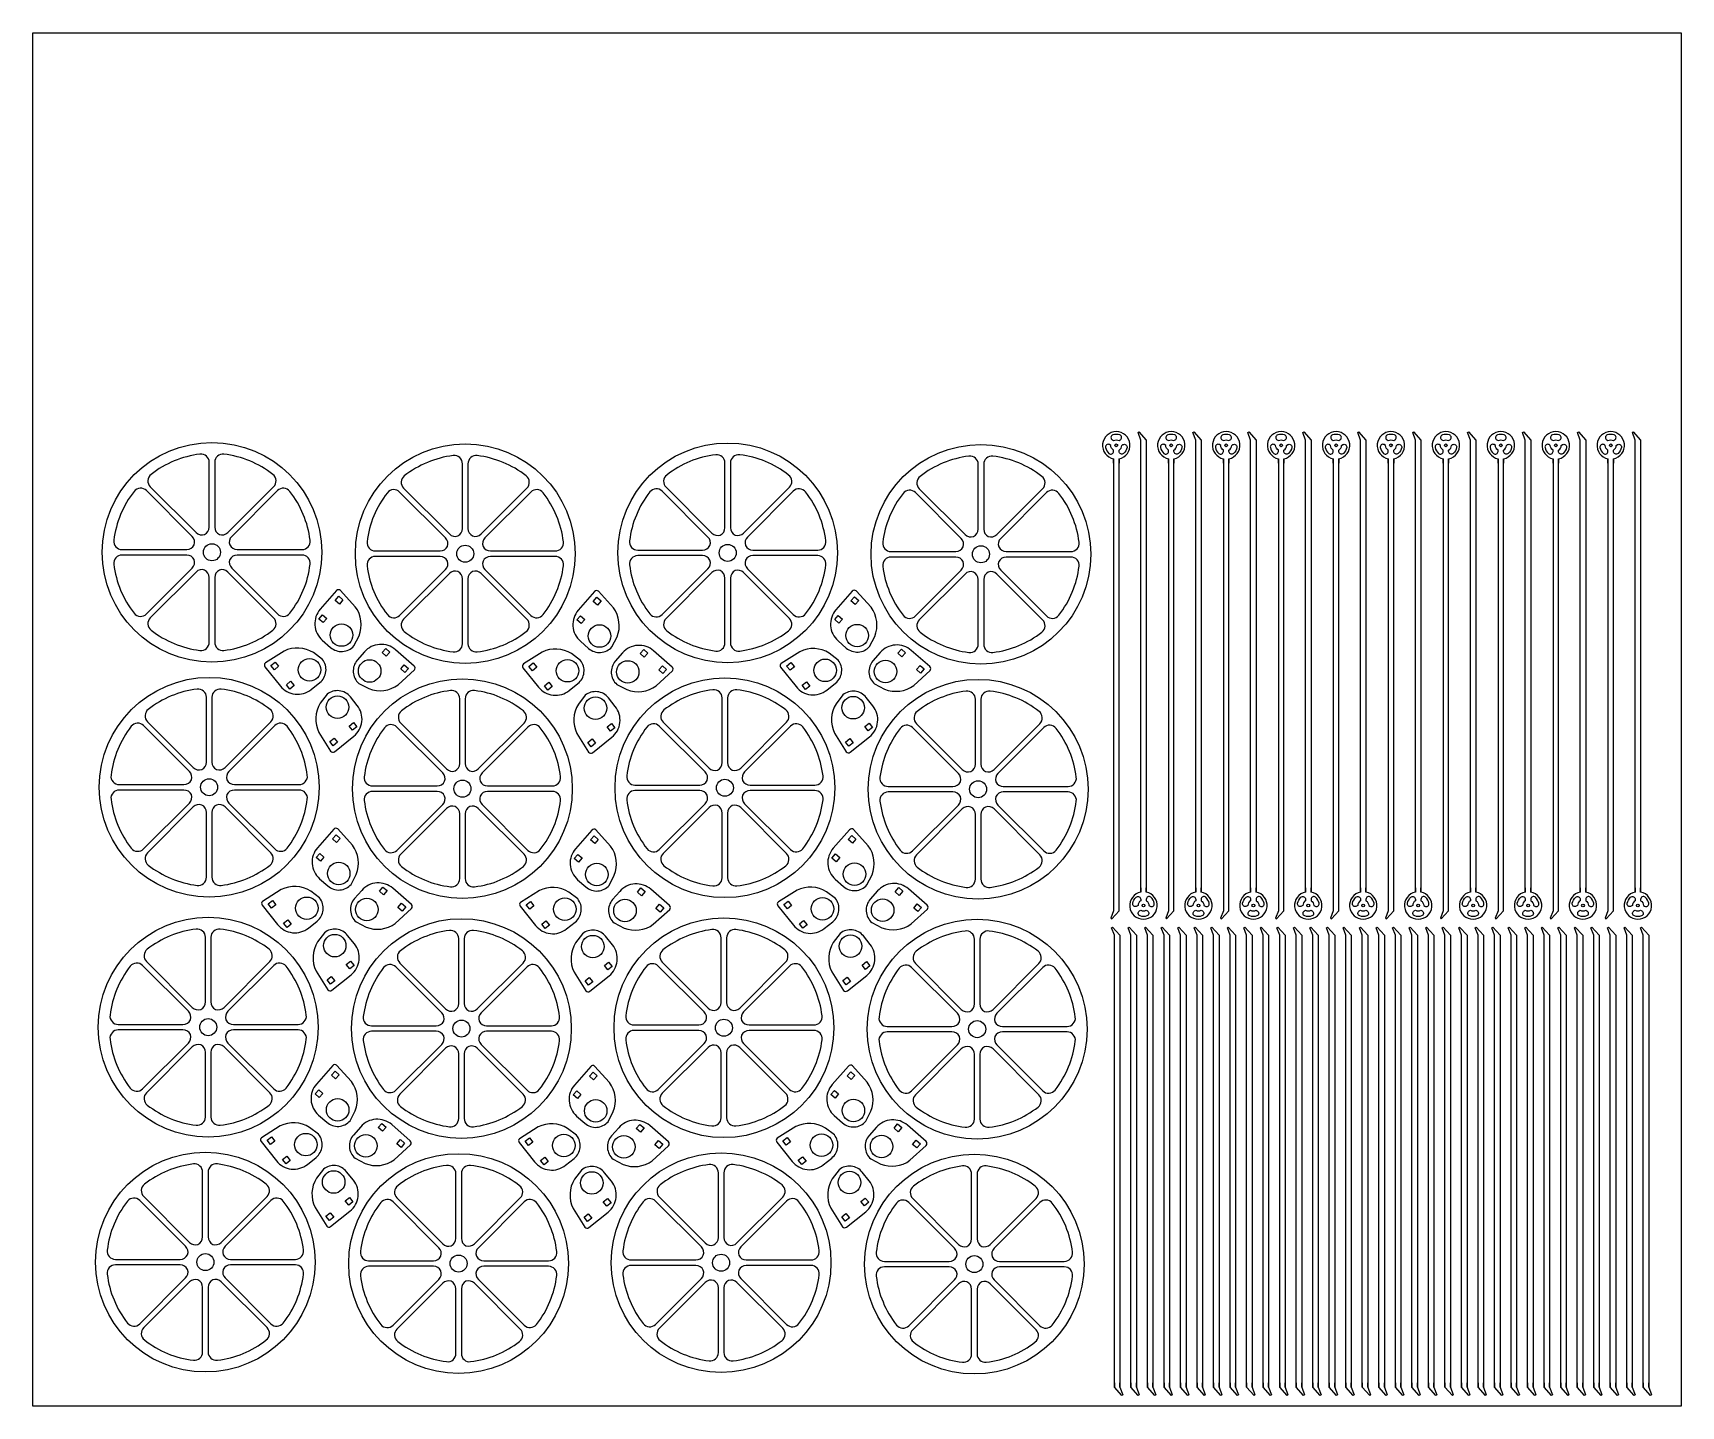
# Model space of a CAD drawing. Extents: x 1369 to 1969, y 203 to 703.
import ezdxf

# ---------------------------------------------------------------- set-up
doc = ezdxf.new("R2010")
doc.units = 0
doc.header["$MEASUREMENT"] = 0
doc.layers.get('0').update_dxf_attribs({"linetype": 'CONTINUOUS'})

# ---------------------------------------------------------------- blocks, each defined once
blk = doc.blocks.new('*U12')
for points in [[(-1, 82.28), (-2.01, 85.04), (-1.68, 85.28), (1, 82.28)], [(-1, -80.69), (-1, -82.28), (-1, 82.28)], [(1, 82.28), (1, -82.28), (1, -80.69)], [(1, -82.28), (2.01, -85.04), (1.68, -85.28), (-1, -82.28)]]:
    blk.add_lwpolyline(points)
blk = doc.blocks.new('*U13')
at = {"color": 0, "linetype": 'ByBlock'}
for p in [(0, 0), (6.02, 0), (12.03, 0), (18.05, 0), (24.07, 0), (30.08, 0), (36.1, 0), (42.12, 0), (48.14, 0), (54.15, 0), (60.17, 0), (66.19, 0), (72.2, 0), (78.22, 0), (84.24, 0), (90.25, 0), (96.27, 0), (102.29, 0), (108.31, 0), (114.32, 0), (120.34, 0), (126.36, 0), (132.37, 0), (138.39, 0), (144.41, 0), (150.42, 0), (156.44, 0), (162.46, 0), (168.47, 0), (174.49, 0), (180.51, 0), (186.53, 0), (192.54, 0)]:
    blk.add_blockref('*U12', p, dxfattribs=at)
blk = doc.blocks.new('*U14')
for points in [[(-7.62, 80.8, 0.648232), (-5.95, 81.54), (-5.95, 82.05, -0.267949), (-6.95, 83.78), (-7.39, 84.03, 0.648232), (-8.87, 82.96, 0.160082)], [(-6.2, 87.58, 0.648232), (-6.39, 85.76), (-5.95, 85.51, -0.267949), (-3.95, 85.51), (-3.52, 85.76, 0.648232), (-3.7, 87.58, 0.160082)], [(-2.29, 80.8, -0.648232), (-3.95, 81.54), (-3.95, 82.05, 0.267949), (-2.95, 83.78), (-2.52, 84.03, -0.648232), (-1.04, 82.96, -0.160082)], [(2.29, -80.8, -0.648232), (3.95, -81.54), (3.95, -82.05, 0.267949), (2.95, -83.78), (2.52, -84.03, -0.648232), (1.04, -82.96, -0.160082)], [(7.62, -80.8, 0.648232), (5.95, -81.54), (5.95, -82.05, -0.267949), (6.95, -83.78), (7.39, -84.03, 0.648232), (8.87, -82.96, 0.160082)], [(3.7, -87.58, -0.648232), (3.52, -85.76), (3.95, -85.51, 0.267949), (5.95, -85.51), (6.39, -85.76, -0.648232), (6.2, -87.58, -0.160082)]]:
    blk.add_lwpolyline(points, format="xyb", close=True)
for points in [[(3.95, 85.67), (2.95, 88.43), (3.27, 88.67), (5.95, 85.67)], [(3.95, -77.29), (3.95, -78.88), (3.95, 85.67)], [(5.95, 85.67), (5.95, -78.88), (5.95, -77.29)], [(-5.95, 77.29), (-5.95, 78.88), (-5.95, -85.67)], [(-3.95, -85.67), (-3.95, -85.67), (-3.95, 78.88), (-3.95, 77.29)], [(-5.95, -85.67), (-6.96, -88.43), (-6.63, -88.67), (-3.95, -85.67)]]:
    blk.add_lwpolyline(points)
for centre in [(-4.95, 83.78), (4.95, -83.78)]:
    blk.add_circle(centre, 0.5)
for centre, start, end in [((-4.95, 83.78), 281.53696, 258.46304), ((4.95, -83.78), 101.53696, 78.46304)]:
    blk.add_arc(centre, 5, start, end)
blk = doc.blocks.new('*U15')
at = {"color": 0, "linetype": 'ByBlock'}
for p in [(0, 0), (20, 0), (40, 0), (60, 0), (80, 0), (100, 0), (120, 0), (140, 0), (160, 0), (180, 0)]:
    blk.add_blockref('*U14', p, dxfattribs=at)

msp = doc.modelspace()

# ---------------------------------------------------------------- linework, layer by layer
for p, q in [((1368.72, 702.63), (1968.72, 702.63)), ((1368.72, 202.63), (1368.72, 702.63)), ((1968.72, 702.63), (1968.72, 202.63)), ((1968.72, 202.63), (1368.72, 202.63))]:
    msp.add_line(p, q)
for points in [[(1431.21, 519.98, 0.286292), (1432.89, 522.68), (1432.89, 546.27, 0.450268), (1429.53, 549.25, 0.136431), (1411.71, 541.87, 0.450268), (1411.43, 537.38), (1428.12, 520.7, 0.286292), (1431.21, 519.98)], [(1436.57, 519.98, 0.286292), (1439.66, 520.7), (1456.34, 537.38, 0.450268), (1456.07, 541.87, 0.136431), (1438.25, 549.25, 0.450268), (1434.89, 546.27), (1434.89, 522.68, 0.286292), (1436.57, 519.98, 0.286292)], [(1523.41, 519.47, 0.286292), (1525.09, 522.16), (1525.09, 545.75, 0.450268), (1521.73, 548.73, 0.136431), (1503.91, 541.35, 0.450268), (1503.64, 536.87), (1520.32, 520.19, 0.286292), (1523.41, 519.47)], [(1528.77, 519.47, 0.286292), (1531.87, 520.19), (1548.55, 536.87, 0.450268), (1548.28, 541.35, 0.136431), (1530.46, 548.73, 0.450268), (1527.09, 545.75), (1527.09, 522.16, 0.286292), (1528.77, 519.47, 0.286292)], [(1618.96, 519.78, 0.286292), (1620.64, 522.47), (1620.64, 546.06, 0.450268), (1617.28, 549.04, 0.136431), (1599.46, 541.66, 0.450268), (1599.19, 537.17), (1615.87, 520.49, 0.286292), (1618.96, 519.78)], [(1624.32, 519.78, 0.286292), (1627.42, 520.49), (1644.1, 537.17, 0.450268), (1643.83, 541.66, 0.136431), (1626.01, 549.04, 0.450268), (1622.64, 546.06), (1622.64, 522.47, 0.286292), (1624.32, 519.78, 0.286292)], [(1711.17, 519.26, 0.286292), (1712.85, 521.95), (1712.85, 545.55, 0.450268), (1709.48, 548.52, 0.136431), (1691.67, 541.14, 0.450268), (1691.39, 536.66), (1708.07, 519.98, 0.286292), (1711.17, 519.26)], [(1716.53, 519.26, 0.286292), (1719.62, 519.98), (1736.3, 536.66, 0.450268), (1736.03, 541.14, 0.136431), (1718.21, 548.52, 0.450268), (1714.85, 545.55), (1714.85, 521.95, 0.286292), (1716.53, 519.26, 0.286292)], [(1427.42, 510.83, 0.286292), (1424.72, 512.51), (1401.13, 512.51, 0.450268), (1398.15, 509.15, 0.136431), (1405.54, 491.33, 0.450268), (1410.02, 491.06), (1426.7, 507.74, 0.286292), (1427.42, 510.83)], [(1519.62, 510.32, 0.286292), (1516.93, 512), (1493.34, 512, 0.450268), (1490.36, 508.63, 0.136431), (1497.74, 490.82, 0.450268), (1502.22, 490.54), (1518.91, 507.22, 0.286292), (1519.62, 510.32)], [(1615.17, 510.62, 0.286292), (1612.48, 512.3), (1588.89, 512.3, 0.450268), (1585.91, 508.94, 0.136431), (1593.29, 491.12, 0.450268), (1597.77, 490.85), (1614.46, 507.53, 0.286292), (1615.17, 510.62)], [(1707.38, 510.11, 0.286292), (1704.68, 511.79), (1681.09, 511.79, 0.450268), (1678.11, 508.43, 0.136431), (1685.49, 490.61, 0.450268), (1689.98, 490.33), (1706.66, 507.02, 0.286292), (1707.38, 510.11)], [(1436.57, 507.04, 0.286292), (1434.89, 504.35), (1434.89, 480.76, 0.450268), (1438.25, 477.78, 0.136431), (1456.07, 485.16, 0.450268), (1456.34, 489.64), (1439.66, 506.32, 0.286292), (1436.57, 507.04)], [(1528.77, 506.53, 0.286292), (1527.09, 503.83), (1527.09, 480.24, 0.450268), (1530.46, 477.26, 0.136431), (1548.28, 484.64, 0.450268), (1548.55, 489.13), (1531.87, 505.81, 0.286292), (1528.77, 506.53)], [(1624.32, 506.83, 0.286292), (1622.64, 504.14), (1622.64, 480.55, 0.450268), (1626.01, 477.57, 0.136431), (1643.83, 484.95, 0.450268), (1644.1, 489.43), (1627.42, 506.12, 0.286292), (1624.32, 506.83)], [(1716.53, 506.32, 0.286292), (1714.85, 503.62), (1714.85, 480.03, 0.450268), (1718.21, 477.06, 0.136431), (1736.03, 484.44, 0.450268), (1736.3, 488.92), (1719.62, 505.6, 0.286292), (1716.53, 506.32)], [(1430.18, 434.42, 0.286292), (1431.86, 437.12), (1431.86, 460.71, 0.450268), (1428.5, 463.69, 0.136431), (1410.68, 456.31, 0.450268), (1410.41, 451.82), (1427.09, 435.14, 0.286292), (1430.18, 434.42)], [(1435.54, 434.42, 0.286292), (1438.64, 435.14), (1455.32, 451.82, 0.450268), (1455.05, 456.31, 0.136431), (1437.23, 463.69, 0.450268), (1433.86, 460.71), (1433.86, 437.12, 0.286292), (1435.54, 434.42, 0.286292)], [(1522.39, 433.91, 0.286292), (1524.07, 436.6), (1524.07, 460.2, 0.450268), (1520.7, 463.17, 0.136431), (1502.89, 455.79, 0.450268), (1502.61, 451.31), (1519.29, 434.63, 0.286292), (1522.39, 433.91)], [(1527.75, 433.91, 0.286292), (1530.84, 434.63), (1547.52, 451.31, 0.450268), (1547.25, 455.79, 0.136431), (1529.43, 463.17, 0.450268), (1526.07, 460.2), (1526.07, 436.6, 0.286292), (1527.75, 433.91, 0.286292)], [(1617.94, 434.22, 0.286292), (1619.62, 436.91), (1619.62, 460.5, 0.450268), (1616.26, 463.48, 0.136431), (1598.44, 456.1, 0.450268), (1598.16, 451.62), (1614.85, 434.93, 0.286292), (1617.94, 434.22)], [(1623.3, 434.22, 0.286292), (1626.39, 434.93), (1643.07, 451.62, 0.450268), (1642.8, 456.1, 0.136431), (1624.98, 463.48, 0.450268), (1621.62, 460.5), (1621.62, 436.91, 0.286292), (1623.3, 434.22, 0.286292)], [(1710.14, 433.7, 0.286292), (1711.82, 436.4), (1711.82, 459.99, 0.450268), (1708.46, 462.97, 0.136431), (1690.64, 455.59, 0.450268), (1690.37, 451.1), (1707.05, 434.42, 0.286292), (1710.14, 433.7)], [(1715.5, 433.7, 0.286292), (1718.6, 434.42), (1735.28, 451.1, 0.450268), (1735.01, 455.59, 0.136431), (1717.19, 462.97, 0.450268), (1713.82, 459.99), (1713.82, 436.4, 0.286292), (1715.5, 433.7, 0.286292)], [(1426.39, 425.27, 0.286292), (1423.7, 426.95), (1400.11, 426.95, 0.450268), (1397.13, 423.59, 0.136431), (1404.51, 405.77, 0.450268), (1408.99, 405.5), (1425.68, 422.18, 0.286292), (1426.39, 425.27)], [(1518.6, 424.76, 0.286292), (1515.9, 426.44), (1492.31, 426.44, 0.450268), (1489.33, 423.08, 0.136431), (1496.71, 405.26, 0.450268), (1501.2, 404.98), (1517.88, 421.67, 0.286292), (1518.6, 424.76)], [(1614.15, 425.07, 0.286292), (1611.45, 426.75), (1587.86, 426.75, 0.450268), (1584.88, 423.38, 0.136431), (1592.27, 405.56, 0.450268), (1596.75, 405.29), (1613.43, 421.97, 0.286292), (1614.15, 425.07)], [(1706.35, 424.55, 0.286292), (1703.66, 426.23), (1680.07, 426.23, 0.450268), (1677.09, 422.87, 0.136431), (1684.47, 405.05, 0.450268), (1688.95, 404.78), (1705.64, 421.46, 0.286292), (1706.35, 424.55)], [(1435.54, 421.48, 0.286292), (1433.86, 418.79), (1433.86, 395.2, 0.450268), (1437.23, 392.22, 0.136431), (1455.05, 399.6, 0.450268), (1455.32, 404.08), (1438.64, 420.77, 0.286292), (1435.54, 421.48)], [(1527.75, 420.97, 0.286292), (1526.07, 418.27), (1526.07, 394.68, 0.450268), (1529.43, 391.71, 0.136431), (1547.25, 399.09, 0.450268), (1547.52, 403.57), (1530.84, 420.25, 0.286292), (1527.75, 420.97)], [(1623.3, 421.27, 0.286292), (1621.62, 418.58), (1621.62, 394.99, 0.450268), (1624.98, 392.01, 0.136431), (1642.8, 399.39, 0.450268), (1643.07, 403.88), (1626.39, 420.56, 0.286292), (1623.3, 421.27)], [(1715.5, 420.76, 0.286292), (1713.82, 418.07), (1713.82, 394.47, 0.450268), (1717.19, 391.5, 0.136431), (1735.01, 398.88, 0.450268), (1735.28, 403.36), (1718.6, 420.04, 0.286292), (1715.5, 420.76)], [(1429.83, 347.06, 0.286292), (1431.51, 349.76), (1431.51, 373.35, 0.450268), (1428.14, 376.33, 0.136431), (1410.32, 368.95, 0.450268), (1410.05, 364.46), (1426.73, 347.78, 0.286292), (1429.83, 347.06)], [(1435.19, 347.06, 0.286292), (1438.28, 347.78), (1454.96, 364.46, 0.450268), (1454.69, 368.95, 0.136431), (1436.87, 376.33, 0.450268), (1433.51, 373.35), (1433.51, 349.76, 0.286292), (1435.19, 347.06, 0.286292)], [(1522.03, 346.55, 0.286292), (1523.71, 349.24), (1523.71, 372.84, 0.450268), (1520.35, 375.81, 0.136431), (1502.53, 368.43, 0.450268), (1502.26, 363.95), (1518.94, 347.27, 0.286292), (1522.03, 346.55)], [(1527.39, 346.55, 0.286292), (1530.48, 347.27), (1547.17, 363.95, 0.450268), (1546.89, 368.43, 0.136431), (1529.07, 375.81, 0.450268), (1525.71, 372.84), (1525.71, 349.24, 0.286292), (1527.39, 346.55, 0.286292)], [(1617.58, 346.86, 0.286292), (1619.26, 349.55), (1619.26, 373.14, 0.450268), (1615.9, 376.12, 0.136431), (1598.08, 368.74, 0.450268), (1597.81, 364.26), (1614.49, 347.57, 0.286292), (1617.58, 346.86)], [(1622.94, 346.86, 0.286292), (1626.04, 347.57), (1642.72, 364.26, 0.450268), (1642.44, 368.74, 0.136431), (1624.63, 376.12, 0.450268), (1621.26, 373.14), (1621.26, 349.55, 0.286292), (1622.94, 346.86, 0.286292)], [(1709.79, 346.34, 0.286292), (1711.47, 349.04), (1711.47, 372.63, 0.450268), (1708.1, 375.61, 0.136431), (1690.28, 368.22, 0.450268), (1690.01, 363.74), (1706.69, 347.06, 0.286292), (1709.79, 346.34)], [(1715.15, 346.34, 0.286292), (1718.24, 347.06), (1734.92, 363.74, 0.450268), (1734.65, 368.22, 0.136431), (1716.83, 375.61, 0.450268), (1713.47, 372.63), (1713.47, 349.04, 0.286292), (1715.15, 346.34, 0.286292)], [(1426.04, 337.91, 0.286292), (1423.34, 339.59), (1399.75, 339.59, 0.450268), (1396.77, 336.23, 0.136431), (1404.15, 318.41, 0.450268), (1408.64, 318.14), (1425.32, 334.82, 0.286292), (1426.04, 337.91)], [(1518.24, 337.4, 0.286292), (1515.55, 339.08), (1491.95, 339.08, 0.450268), (1488.98, 335.72, 0.136431), (1496.36, 317.9, 0.450268), (1500.84, 317.62), (1517.52, 334.31, 0.286292), (1518.24, 337.4)], [(1613.79, 337.71, 0.286292), (1611.1, 339.39), (1587.5, 339.39, 0.450268), (1584.53, 336.02, 0.136431), (1591.91, 318.2, 0.450268), (1596.39, 317.93), (1613.07, 334.61, 0.286292), (1613.79, 337.71)], [(1705.99, 337.19, 0.286292), (1703.3, 338.87), (1679.71, 338.87, 0.450268), (1676.73, 335.51, 0.136431), (1684.11, 317.69, 0.450268), (1688.6, 317.42), (1705.28, 334.1, 0.286292), (1705.99, 337.19)], [(1435.19, 334.12, 0.286292), (1433.51, 331.43), (1433.51, 307.84, 0.450268), (1436.87, 304.86, 0.136431), (1454.69, 312.24, 0.450268), (1454.96, 316.72), (1438.28, 333.41, 0.286292), (1435.19, 334.12)], [(1527.39, 333.61, 0.286292), (1525.71, 330.91), (1525.71, 307.32, 0.450268), (1529.07, 304.34, 0.136431), (1546.89, 311.73, 0.450268), (1547.17, 316.21), (1530.48, 332.89, 0.286292), (1527.39, 333.61)], [(1622.94, 333.91, 0.286292), (1621.26, 331.22), (1621.26, 307.63, 0.450268), (1624.63, 304.65, 0.136431), (1642.44, 312.03, 0.450268), (1642.72, 316.52), (1626.04, 333.2, 0.286292), (1622.94, 333.91)], [(1715.15, 333.4, 0.286292), (1713.47, 330.71), (1713.47, 307.11, 0.450268), (1716.83, 304.14, 0.136431), (1734.65, 311.52, 0.450268), (1734.92, 316), (1718.24, 332.68, 0.286292), (1715.15, 333.4)], [(1428.8, 261.51, 0.286292), (1430.48, 264.2), (1430.48, 287.79, 0.450268), (1427.12, 290.77, 0.136431), (1409.3, 283.39, 0.450268), (1409.03, 278.91), (1425.71, 262.22, 0.286292), (1428.8, 261.51)], [(1434.16, 261.51, 0.286292), (1437.26, 262.22), (1453.94, 278.91, 0.450268), (1453.66, 283.39, 0.136431), (1435.85, 290.77, 0.450268), (1432.48, 287.79), (1432.48, 264.2, 0.286292), (1434.16, 261.51, 0.286292)], [(1521.01, 260.99, 0.286292), (1522.69, 263.69), (1522.69, 287.28, 0.450268), (1519.32, 290.26, 0.136431), (1501.5, 282.87, 0.450268), (1501.23, 278.39), (1517.91, 261.71, 0.286292), (1521.01, 260.99)], [(1526.37, 260.99, 0.286292), (1529.46, 261.71), (1546.14, 278.39, 0.450268), (1545.87, 282.87, 0.136431), (1528.05, 290.26, 0.450268), (1524.69, 287.28), (1524.69, 263.69, 0.286292), (1526.37, 260.99, 0.286292)], [(1616.56, 261.3, 0.286292), (1618.24, 263.99), (1618.24, 287.58, 0.450268), (1614.87, 290.56, 0.136431), (1597.05, 283.18, 0.450268), (1596.78, 278.7), (1613.46, 262.02, 0.286292), (1616.56, 261.3)], [(1621.92, 261.3, 0.286292), (1625.01, 262.02), (1641.69, 278.7, 0.450268), (1641.42, 283.18, 0.136431), (1623.6, 290.56, 0.450268), (1620.24, 287.58), (1620.24, 263.99, 0.286292), (1621.92, 261.3, 0.286292)], [(1708.76, 260.78, 0.286292), (1710.44, 263.48), (1710.44, 287.07, 0.450268), (1707.08, 290.05, 0.136431), (1689.26, 282.67, 0.450268), (1688.99, 278.18), (1705.67, 261.5, 0.286292), (1708.76, 260.78)], [(1714.12, 260.78, 0.286292), (1717.21, 261.5), (1733.9, 278.18, 0.450268), (1733.62, 282.67, 0.136431), (1715.8, 290.05, 0.450268), (1712.44, 287.07), (1712.44, 263.48, 0.286292), (1714.12, 260.78, 0.286292)], [(1425.01, 252.36, 0.286292), (1422.32, 254.04), (1398.73, 254.04, 0.450268), (1395.75, 250.67, 0.136431), (1403.13, 232.85, 0.450268), (1407.61, 232.58), (1424.29, 249.26, 0.286292), (1425.01, 252.36)], [(1517.21, 251.84, 0.286292), (1514.52, 253.52), (1490.93, 253.52, 0.450268), (1487.95, 250.16, 0.136431), (1495.33, 232.34, 0.450268), (1499.82, 232.07), (1516.5, 248.75, 0.286292), (1517.21, 251.84)], [(1612.77, 252.15, 0.286292), (1610.07, 253.83), (1586.48, 253.83, 0.450268), (1583.5, 250.46, 0.136431), (1590.88, 232.64, 0.450268), (1595.37, 232.37), (1612.05, 249.05, 0.286292), (1612.77, 252.15)], [(1704.97, 251.63, 0.286292), (1702.28, 253.31), (1678.68, 253.31, 0.450268), (1675.71, 249.95, 0.136431), (1683.09, 232.13, 0.450268), (1687.57, 231.86), (1704.25, 248.54, 0.286292), (1704.97, 251.63)], [(1434.16, 248.56, 0.286292), (1432.48, 245.87), (1432.48, 222.28, 0.450268), (1435.85, 219.3, 0.136431), (1453.66, 226.68, 0.450268), (1453.94, 231.17), (1437.26, 247.85, 0.286292), (1434.16, 248.56)], [(1526.37, 248.05, 0.286292), (1524.69, 245.36), (1524.69, 221.76, 0.450268), (1528.05, 218.79, 0.136431), (1545.87, 226.17, 0.450268), (1546.14, 230.65), (1529.46, 247.33, 0.286292), (1526.37, 248.05)], [(1621.92, 248.36, 0.286292), (1620.24, 245.66), (1620.24, 222.07, 0.450268), (1623.6, 219.09, 0.136431), (1641.42, 226.47, 0.450268), (1641.69, 230.96), (1625.01, 247.64, 0.286292), (1621.92, 248.36)], [(1714.12, 247.84, 0.286292), (1712.44, 245.15), (1712.44, 221.56, 0.450268), (1715.8, 218.58, 0.136431), (1733.62, 225.96, 0.450268), (1733.9, 230.44), (1717.21, 247.13, 0.286292), (1714.12, 247.84)]]:
    msp.add_lwpolyline(points, format="xyb")
for points in [[(1427.42, 516.19, 0.286292), (1426.7, 519.29), (1410.02, 535.97, 0.450268), (1405.54, 535.69, 0.136431), (1398.15, 517.88, 0.450268), (1401.13, 514.51), (1424.72, 514.51, 0.286292)], [(1440.36, 516.19, 0.286292), (1443.05, 514.51), (1466.65, 514.51, 0.450268), (1469.62, 517.88, 0.136431), (1462.24, 535.69, 0.450268), (1457.76, 535.97), (1441.08, 519.29, 0.286292)], [(1519.62, 515.68, 0.286292), (1518.91, 518.77), (1502.22, 535.45, 0.450268), (1497.74, 535.18, 0.136431), (1490.36, 517.36, 0.450268), (1493.34, 514), (1516.93, 514, 0.286292)], [(1532.56, 515.68, 0.286292), (1535.26, 514), (1558.85, 514, 0.450268), (1561.83, 517.36, 0.136431), (1554.45, 535.18, 0.450268), (1549.96, 535.45), (1533.28, 518.77, 0.286292)], [(1615.17, 515.98, 0.286292), (1614.46, 519.08), (1597.77, 535.76, 0.450268), (1593.29, 535.49, 0.136431), (1585.91, 517.67, 0.450268), (1588.89, 514.3), (1612.48, 514.3, 0.286292)], [(1628.12, 515.98, 0.286292), (1630.81, 514.3), (1654.4, 514.3, 0.450268), (1657.38, 517.67, 0.136431), (1650, 535.49, 0.450268), (1645.51, 535.76), (1628.83, 519.08, 0.286292)], [(1707.38, 515.47, 0.286292), (1706.66, 518.56), (1689.98, 535.25, 0.450268), (1685.49, 534.97, 0.136431), (1678.11, 517.15, 0.450268), (1681.09, 513.79), (1704.68, 513.79, 0.286292)], [(1720.32, 515.47, 0.286292), (1723.01, 513.79), (1746.6, 513.79, 0.450268), (1749.58, 517.15, 0.136431), (1742.2, 534.97, 0.450268), (1737.72, 535.25), (1721.04, 518.56, 0.286292)], [(1440.36, 510.83, 0.286292), (1441.08, 507.74), (1457.76, 491.06, 0.450268), (1462.24, 491.33, 0.136431), (1469.62, 509.15, 0.450268), (1466.65, 512.51), (1443.05, 512.51, 0.286292)], [(1532.56, 510.32, 0.286292), (1533.28, 507.22), (1549.96, 490.54, 0.450268), (1554.45, 490.82, 0.136431), (1561.83, 508.63, 0.450268), (1558.85, 512), (1535.26, 512, 0.286292)], [(1628.12, 510.62, 0.286292), (1628.83, 507.53), (1645.51, 490.85, 0.450268), (1650, 491.12, 0.136431), (1657.38, 508.94, 0.450268), (1654.4, 512.3), (1630.81, 512.3, 0.286292)], [(1720.32, 510.11, 0.286292), (1721.04, 507.02), (1737.72, 490.33, 0.450268), (1742.2, 490.61, 0.136431), (1749.58, 508.43, 0.450268), (1746.6, 511.79), (1723.01, 511.79, 0.286292)], [(1431.21, 507.04, 0.286292), (1428.12, 506.32), (1411.43, 489.64, 0.450268), (1411.71, 485.16, 0.136431), (1429.53, 477.78, 0.450268), (1432.89, 480.76), (1432.89, 504.35, 0.286292)], [(1523.41, 506.53, 0.286292), (1520.32, 505.81), (1503.64, 489.13, 0.450268), (1503.91, 484.64, 0.136431), (1521.73, 477.26, 0.450268), (1525.09, 480.24), (1525.09, 503.83, 0.286292)], [(1618.96, 506.83, 0.286292), (1615.87, 506.12), (1599.19, 489.43, 0.450268), (1599.46, 484.95, 0.136431), (1617.28, 477.57, 0.450268), (1620.64, 480.55), (1620.64, 504.14, 0.286292)], [(1711.17, 506.32, 0.286292), (1708.07, 505.6), (1691.39, 488.92, 0.450268), (1691.67, 484.44, 0.136431), (1709.48, 477.06, 0.450268), (1712.85, 480.03), (1712.85, 503.62, 0.286292)], [(1486.07, 493.71), (1480.65, 499.66, 0.414214), (1479.24, 499.56), (1473.31, 492.79, 0.414214), (1474.06, 481.5), (1477.08, 478.87, 0.414214), (1485.54, 479.43), (1487.43, 483.1, 0.26008)], [(1580.01, 493.35), (1574.59, 499.31, 0.414214), (1573.18, 499.21), (1567.26, 492.44, 0.414214), (1568.01, 481.15), (1571.02, 478.52, 0.414214), (1579.49, 479.08), (1581.37, 482.74, 0.26008)], [(1673.83, 493.5), (1668.4, 499.45, 0.414214), (1666.99, 499.36), (1661.07, 492.58, 0.414214), (1661.82, 481.29), (1664.83, 478.66, 0.414214), (1673.3, 479.22), (1675.18, 482.89, 0.26008)], [(1460.14, 477.53), (1453.32, 473.25, 0.414214), (1453.17, 471.84), (1458.79, 464.81, 0.414214), (1470.03, 463.56), (1473.15, 466.06, 0.414214), (1474.09, 474.49), (1470.82, 476.99, 0.26008)], [(1501.62, 465.25), (1507.58, 470.67, 0.414214), (1507.48, 472.08), (1500.71, 478, 0.414214), (1489.42, 477.25), (1486.79, 474.24, 0.414214), (1487.35, 465.77), (1491.02, 463.89, 0.26008)], [(1554.08, 477.18), (1547.27, 472.89, 0.414214), (1547.11, 471.49), (1552.73, 464.46, 0.414214), (1563.97, 463.21), (1567.1, 465.7, 0.414214), (1568.04, 474.14), (1564.76, 476.64, 0.26008)], [(1595.57, 464.89), (1601.52, 470.31, 0.414214), (1601.43, 471.73), (1594.65, 477.65, 0.414214), (1583.36, 476.9), (1580.73, 473.89, 0.414214), (1581.3, 465.42), (1584.96, 463.53, 0.26008)], [(1647.9, 477.32), (1641.08, 473.04, 0.414214), (1640.92, 471.63), (1646.54, 464.6, 0.414214), (1657.78, 463.35), (1660.91, 465.85, 0.414214), (1661.85, 474.28), (1658.58, 476.79, 0.26008)], [(1689.38, 465.04), (1695.33, 470.46, 0.414214), (1695.24, 471.87), (1688.46, 477.8, 0.414214), (1677.18, 477.04), (1674.54, 474.03, 0.414214), (1675.11, 465.57), (1678.77, 463.68, 0.26008)], [(1472.8, 447.87), (1477.08, 441.05, 0.414214), (1478.49, 440.89), (1485.51, 446.51, 0.414214), (1486.77, 457.76), (1484.27, 460.88, 0.414214), (1475.84, 461.82), (1473.33, 458.55, 0.26008)], [(1566.74, 447.51), (1571.02, 440.7, 0.414214), (1572.43, 440.54), (1579.46, 446.16, 0.414214), (1580.71, 457.4), (1578.21, 460.53, 0.414214), (1569.78, 461.47), (1567.28, 458.19, 0.26008)], [(1660.55, 447.66), (1664.83, 440.84, 0.414214), (1666.24, 440.68), (1673.27, 446.3, 0.414214), (1674.52, 457.55), (1672.03, 460.67, 0.414214), (1663.59, 461.61), (1661.09, 458.34, 0.26008)], [(1426.39, 430.63, 0.286292), (1425.68, 433.73), (1408.99, 450.41, 0.450268), (1404.51, 450.14, 0.136431), (1397.13, 432.32, 0.450268), (1400.11, 428.95), (1423.7, 428.95, 0.286292)], [(1439.34, 430.63, 0.286292), (1442.03, 428.95), (1465.62, 428.95, 0.450268), (1468.6, 432.32, 0.136431), (1461.22, 450.14, 0.450268), (1456.73, 450.41), (1440.05, 433.73, 0.286292)], [(1518.6, 430.12, 0.286292), (1517.88, 433.21), (1501.2, 449.89, 0.450268), (1496.71, 449.62, 0.136431), (1489.33, 431.8, 0.450268), (1492.31, 428.44), (1515.9, 428.44, 0.286292)], [(1531.54, 430.12, 0.286292), (1534.23, 428.44), (1557.82, 428.44, 0.450268), (1560.8, 431.8, 0.136431), (1553.42, 449.62, 0.450268), (1548.94, 449.89), (1532.26, 433.21, 0.286292)], [(1614.15, 430.43, 0.286292), (1613.43, 433.52), (1596.75, 450.2, 0.450268), (1592.27, 449.93, 0.136431), (1584.88, 432.11, 0.450268), (1587.86, 428.75), (1611.45, 428.75, 0.286292)], [(1627.09, 430.43, 0.286292), (1629.78, 428.75), (1653.38, 428.75, 0.450268), (1656.35, 432.11, 0.136431), (1648.97, 449.93, 0.450268), (1644.49, 450.2), (1627.81, 433.52, 0.286292)], [(1706.35, 429.91, 0.286292), (1705.64, 433.01), (1688.95, 449.69, 0.450268), (1684.47, 449.41, 0.136431), (1677.09, 431.6, 0.450268), (1680.07, 428.23), (1703.66, 428.23, 0.286292)], [(1719.29, 429.91, 0.286292), (1721.99, 428.23), (1745.58, 428.23, 0.450268), (1748.56, 431.6, 0.136431), (1741.18, 449.41, 0.450268), (1736.69, 449.69), (1720.01, 433.01, 0.286292)], [(1439.34, 425.27, 0.286292), (1440.05, 422.18), (1456.73, 405.5, 0.450268), (1461.22, 405.77, 0.136431), (1468.6, 423.59, 0.450268), (1465.62, 426.95), (1442.03, 426.95, 0.286292)], [(1531.54, 424.76, 0.286292), (1532.26, 421.67), (1548.94, 404.98, 0.450268), (1553.42, 405.26, 0.136431), (1560.8, 423.08, 0.450268), (1557.82, 426.44), (1534.23, 426.44, 0.286292)], [(1627.09, 425.07, 0.286292), (1627.81, 421.97), (1644.49, 405.29, 0.450268), (1648.97, 405.56, 0.136431), (1656.35, 423.38, 0.450268), (1653.38, 426.75), (1629.78, 426.75, 0.286292)], [(1719.29, 424.55, 0.286292), (1720.01, 421.46), (1736.69, 404.78, 0.450268), (1741.18, 405.05, 0.136431), (1748.56, 422.87, 0.450268), (1745.58, 426.23), (1721.99, 426.23, 0.286292)], [(1430.18, 421.48, 0.286292), (1427.09, 420.77), (1410.41, 404.08, 0.450268), (1410.68, 399.6, 0.136431), (1428.5, 392.22, 0.450268), (1431.86, 395.2), (1431.86, 418.79, 0.286292)], [(1522.39, 420.97, 0.286292), (1519.29, 420.25), (1502.61, 403.57, 0.450268), (1502.89, 399.09, 0.136431), (1520.7, 391.71, 0.450268), (1524.07, 394.68), (1524.07, 418.27, 0.286292)], [(1617.94, 421.27, 0.286292), (1614.85, 420.56), (1598.16, 403.88, 0.450268), (1598.44, 399.39, 0.136431), (1616.26, 392.01, 0.450268), (1619.62, 394.99), (1619.62, 418.58, 0.286292)], [(1710.14, 420.76, 0.286292), (1707.05, 420.04), (1690.37, 403.36, 0.450268), (1690.64, 398.88, 0.136431), (1708.46, 391.5, 0.450268), (1711.82, 394.47), (1711.82, 418.07, 0.286292)], [(1485.07, 406.85), (1479.65, 412.8, 0.414214), (1478.24, 412.71), (1472.31, 405.94, 0.414214), (1473.06, 394.65), (1476.08, 392.01, 0.414214), (1484.54, 392.58), (1486.43, 396.24, 0.26008)], [(1579.01, 406.5), (1573.59, 412.45, 0.414214), (1572.18, 412.36), (1566.26, 405.58, 0.414214), (1567.01, 394.29), (1570.02, 391.66, 0.414214), (1578.49, 392.22), (1580.37, 395.89, 0.26008)], [(1672.83, 406.64), (1667.4, 412.59, 0.414214), (1665.99, 412.5), (1660.07, 405.73, 0.414214), (1660.82, 394.44), (1663.83, 391.8, 0.414214), (1672.3, 392.37), (1674.18, 396.03, 0.26008)], [(1459.14, 390.68), (1452.32, 386.39, 0.414214), (1452.17, 384.99), (1457.79, 377.96, 0.414214), (1469.03, 376.7), (1472.15, 379.2, 0.414214), (1473.09, 387.63), (1469.82, 390.14, 0.26008)], [(1500.62, 378.39), (1506.58, 383.81, 0.414214), (1506.48, 385.22), (1499.71, 391.15, 0.414214), (1488.42, 390.4), (1485.79, 387.39, 0.414214), (1486.35, 378.92), (1490.02, 377.03, 0.26008)], [(1553.08, 390.32), (1546.27, 386.04, 0.414214), (1546.11, 384.63), (1551.73, 377.6, 0.414214), (1562.97, 376.35), (1566.1, 378.85, 0.414214), (1567.04, 387.28), (1563.76, 389.79, 0.26008)], [(1594.57, 378.04), (1600.52, 383.46, 0.414214), (1600.43, 384.87), (1593.65, 390.8, 0.414214), (1582.36, 390.04), (1579.73, 387.03, 0.414214), (1580.3, 378.57), (1583.96, 376.68, 0.26008)], [(1646.9, 390.47), (1640.08, 386.18, 0.414214), (1639.92, 384.78), (1645.54, 377.75, 0.414214), (1656.78, 376.5), (1659.91, 378.99, 0.414214), (1660.85, 387.43), (1657.58, 389.93, 0.26008)], [(1688.38, 378.18), (1694.33, 383.6, 0.414214), (1694.24, 385.01), (1687.46, 390.94, 0.414214), (1676.18, 390.19), (1673.54, 387.18, 0.414214), (1674.11, 378.71), (1677.77, 376.82, 0.26008)], [(1471.8, 361.01), (1476.08, 354.19, 0.414214), (1477.49, 354.04), (1484.51, 359.66, 0.414214), (1485.77, 370.9), (1483.27, 374.03, 0.414214), (1474.84, 374.97), (1472.33, 371.69, 0.26008)], [(1565.74, 360.66), (1570.02, 353.84, 0.414214), (1571.43, 353.68), (1578.46, 359.3, 0.414214), (1579.71, 370.55), (1577.21, 373.67, 0.414214), (1568.78, 374.61), (1566.28, 371.34, 0.26008)], [(1659.55, 360.8), (1663.83, 353.99, 0.414214), (1665.24, 353.83), (1672.27, 359.45, 0.414214), (1673.52, 370.69), (1671.03, 373.82, 0.414214), (1662.59, 374.76), (1660.09, 371.48, 0.26008)], [(1426.04, 343.27, 0.286292), (1425.32, 346.37), (1408.64, 363.05, 0.450268), (1404.15, 362.78, 0.136431), (1396.77, 344.96, 0.450268), (1399.75, 341.59), (1423.34, 341.59, 0.286292)], [(1438.98, 343.27, 0.286292), (1441.67, 341.59), (1465.26, 341.59, 0.450268), (1468.24, 344.96, 0.136431), (1460.86, 362.78, 0.450268), (1456.38, 363.05), (1439.69, 346.37, 0.286292)], [(1518.24, 342.76, 0.286292), (1517.52, 345.85), (1500.84, 362.53, 0.450268), (1496.36, 362.26, 0.136431), (1488.98, 344.44, 0.450268), (1491.95, 341.08), (1515.55, 341.08, 0.286292)], [(1531.18, 342.76, 0.286292), (1533.88, 341.08), (1557.47, 341.08, 0.450268), (1560.45, 344.44, 0.136431), (1553.06, 362.26, 0.450268), (1548.58, 362.53), (1531.9, 345.85, 0.286292)], [(1613.79, 343.07, 0.286292), (1613.07, 346.16), (1596.39, 362.84, 0.450268), (1591.91, 362.57, 0.136431), (1584.53, 344.75, 0.450268), (1587.5, 341.39), (1611.1, 341.39, 0.286292)], [(1626.73, 343.07, 0.286292), (1629.43, 341.39), (1653.02, 341.39, 0.450268), (1656, 344.75, 0.136431), (1648.62, 362.57, 0.450268), (1644.13, 362.84), (1627.45, 346.16, 0.286292)], [(1705.99, 342.55, 0.286292), (1705.28, 345.64), (1688.6, 362.33, 0.450268), (1684.11, 362.05, 0.136431), (1676.73, 344.23, 0.450268), (1679.71, 340.87), (1703.3, 340.87, 0.286292)], [(1718.94, 342.55, 0.286292), (1721.63, 340.87), (1745.22, 340.87, 0.450268), (1748.2, 344.23, 0.136431), (1740.82, 362.05, 0.450268), (1736.33, 362.33), (1719.65, 345.64, 0.286292)], [(1438.98, 337.91, 0.286292), (1439.69, 334.82), (1456.38, 318.14, 0.450268), (1460.86, 318.41, 0.136431), (1468.24, 336.23, 0.450268), (1465.26, 339.59), (1441.67, 339.59, 0.286292)], [(1531.18, 337.4, 0.286292), (1531.9, 334.31), (1548.58, 317.62, 0.450268), (1553.06, 317.9, 0.136431), (1560.45, 335.72, 0.450268), (1557.47, 339.08), (1533.88, 339.08, 0.286292)], [(1626.73, 337.71, 0.286292), (1627.45, 334.61), (1644.13, 317.93, 0.450268), (1648.62, 318.2, 0.136431), (1656, 336.02, 0.450268), (1653.02, 339.39), (1629.43, 339.39, 0.286292)], [(1718.94, 337.19, 0.286292), (1719.65, 334.1), (1736.33, 317.42, 0.450268), (1740.82, 317.69, 0.136431), (1748.2, 335.51, 0.450268), (1745.22, 338.87), (1721.63, 338.87, 0.286292)], [(1429.83, 334.12, 0.286292), (1426.73, 333.41), (1410.05, 316.72, 0.450268), (1410.32, 312.24, 0.136431), (1428.14, 304.86, 0.450268), (1431.51, 307.84), (1431.51, 331.43, 0.286292)], [(1522.03, 333.61, 0.286292), (1518.94, 332.89), (1502.26, 316.21, 0.450268), (1502.53, 311.73, 0.136431), (1520.35, 304.34, 0.450268), (1523.71, 307.32), (1523.71, 330.91, 0.286292)], [(1617.58, 333.91, 0.286292), (1614.49, 333.2), (1597.81, 316.52, 0.450268), (1598.08, 312.03, 0.136431), (1615.9, 304.65, 0.450268), (1619.26, 307.63), (1619.26, 331.22, 0.286292)], [(1709.79, 333.4, 0.286292), (1706.69, 332.68), (1690.01, 316, 0.450268), (1690.28, 311.52, 0.136431), (1708.1, 304.14, 0.450268), (1711.47, 307.11), (1711.47, 330.71, 0.286292)], [(1484.69, 320.79), (1479.27, 326.74, 0.414214), (1477.86, 326.65), (1471.93, 319.87, 0.414214), (1472.68, 308.58), (1475.69, 305.95, 0.414214), (1484.16, 306.51), (1486.05, 310.18, 0.26008)], [(1578.63, 320.43), (1573.21, 326.39, 0.414214), (1571.8, 326.29), (1565.87, 319.52, 0.414214), (1566.63, 308.23), (1569.64, 305.6, 0.414214), (1578.1, 306.16), (1579.99, 309.83, 0.26008)], [(1672.44, 320.58), (1667.02, 326.53, 0.414214), (1665.61, 326.44), (1659.68, 319.66, 0.414214), (1660.44, 308.38), (1663.45, 305.74, 0.414214), (1671.91, 306.31), (1673.8, 309.97, 0.26008)], [(1500.24, 292.33), (1506.2, 297.75, 0.414214), (1506.1, 299.16), (1499.33, 305.09, 0.414214), (1488.04, 304.33), (1485.4, 301.32, 0.414214), (1485.97, 292.86), (1489.63, 290.97, 0.26008)], [(1594.19, 291.97), (1600.14, 297.4, 0.414214), (1600.04, 298.81), (1593.27, 304.73, 0.414214), (1581.98, 303.98), (1579.35, 300.97, 0.414214), (1579.91, 292.5), (1583.58, 290.62, 0.26008)], [(1688, 292.12), (1693.95, 297.54, 0.414214), (1693.86, 298.95), (1687.08, 304.88, 0.414214), (1675.79, 304.12), (1673.16, 301.11, 0.414214), (1673.72, 292.65), (1677.39, 290.76, 0.26008)], [(1458.76, 304.61), (1451.94, 300.33, 0.414214), (1451.78, 298.92), (1457.4, 291.89, 0.414214), (1468.65, 290.64), (1471.77, 293.14, 0.414214), (1472.71, 301.57), (1469.44, 304.08, 0.26008)], [(1552.7, 304.26), (1545.88, 299.98, 0.414214), (1545.73, 298.57), (1551.35, 291.54, 0.414214), (1562.59, 290.29), (1565.72, 292.78, 0.414214), (1566.66, 301.22), (1563.38, 303.72, 0.26008)], [(1646.51, 304.41), (1639.7, 300.12, 0.414214), (1639.54, 298.72), (1645.16, 291.69, 0.414214), (1656.4, 290.43), (1659.53, 292.93, 0.414214), (1660.47, 301.36), (1657.19, 303.87, 0.26008)], [(1471.41, 274.95), (1475.7, 268.13, 0.414214), (1477.1, 267.97), (1484.13, 273.59, 0.414214), (1485.39, 284.84), (1482.89, 287.96, 0.414214), (1474.46, 288.9), (1471.95, 285.63, 0.26008)], [(1565.36, 274.59), (1569.64, 267.78, 0.414214), (1571.05, 267.62), (1578.08, 273.24, 0.414214), (1579.33, 284.48), (1576.83, 287.61, 0.414214), (1568.4, 288.55), (1565.89, 285.28, 0.26008)], [(1659.17, 274.74), (1663.45, 267.92, 0.414214), (1664.86, 267.77), (1671.89, 273.39, 0.414214), (1673.14, 284.63), (1670.64, 287.75, 0.414214), (1662.21, 288.69), (1659.71, 285.42, 0.26008)], [(1425.01, 257.72, 0.286292), (1424.29, 260.81), (1407.61, 277.49, 0.450268), (1403.13, 277.22, 0.136431), (1395.75, 259.4, 0.450268), (1398.73, 256.04), (1422.32, 256.04, 0.286292)], [(1437.95, 257.72, 0.286292), (1440.65, 256.04), (1464.24, 256.04, 0.450268), (1467.22, 259.4, 0.136431), (1459.84, 277.22, 0.450268), (1455.35, 277.49), (1438.67, 260.81, 0.286292)], [(1517.21, 257.2, 0.286292), (1516.5, 260.29), (1499.82, 276.98, 0.450268), (1495.33, 276.7, 0.136431), (1487.95, 258.88, 0.450268), (1490.93, 255.52), (1514.52, 255.52, 0.286292)], [(1530.16, 257.2, 0.286292), (1532.85, 255.52), (1556.44, 255.52, 0.450268), (1559.42, 258.88, 0.136431), (1552.04, 276.7, 0.450268), (1547.56, 276.98), (1530.87, 260.29, 0.286292)], [(1612.77, 257.51, 0.286292), (1612.05, 260.6), (1595.37, 277.28, 0.450268), (1590.88, 277.01, 0.136431), (1583.5, 259.19, 0.450268), (1586.48, 255.83), (1610.07, 255.83, 0.286292)], [(1625.71, 257.51, 0.286292), (1628.4, 255.83), (1651.99, 255.83, 0.450268), (1654.97, 259.19, 0.136431), (1647.59, 277.01, 0.450268), (1643.11, 277.28), (1626.42, 260.6, 0.286292)], [(1704.97, 256.99, 0.286292), (1704.25, 260.09), (1687.57, 276.77, 0.450268), (1683.09, 276.5, 0.136431), (1675.71, 258.68, 0.450268), (1678.68, 255.31), (1702.28, 255.31, 0.286292)], [(1717.91, 256.99, 0.286292), (1720.61, 255.31), (1744.2, 255.31, 0.450268), (1747.18, 258.68, 0.136431), (1739.79, 276.5, 0.450268), (1735.31, 276.77), (1718.63, 260.09, 0.286292)], [(1437.95, 252.36, 0.286292), (1438.67, 249.26), (1455.35, 232.58, 0.450268), (1459.84, 232.85, 0.136431), (1467.22, 250.67, 0.450268), (1464.24, 254.04), (1440.65, 254.04, 0.286292)], [(1530.16, 251.84, 0.286292), (1530.87, 248.75), (1547.56, 232.07, 0.450268), (1552.04, 232.34, 0.136431), (1559.42, 250.16, 0.450268), (1556.44, 253.52), (1532.85, 253.52, 0.286292)], [(1625.71, 252.15, 0.286292), (1626.42, 249.05), (1643.11, 232.37, 0.450268), (1647.59, 232.64, 0.136431), (1654.97, 250.46, 0.450268), (1651.99, 253.83), (1628.4, 253.83, 0.286292)], [(1717.91, 251.63, 0.286292), (1718.63, 248.54), (1735.31, 231.86, 0.450268), (1739.79, 232.13, 0.136431), (1747.18, 249.95, 0.450268), (1744.2, 253.31), (1720.61, 253.31, 0.286292)], [(1428.8, 248.56, 0.286292), (1425.71, 247.85), (1409.03, 231.17, 0.450268), (1409.3, 226.68, 0.136431), (1427.12, 219.3, 0.450268), (1430.48, 222.28), (1430.48, 245.87, 0.286292)], [(1521.01, 248.05, 0.286292), (1517.91, 247.33), (1501.23, 230.65, 0.450268), (1501.5, 226.17, 0.136431), (1519.32, 218.79, 0.450268), (1522.69, 221.76), (1522.69, 245.36, 0.286292)], [(1616.56, 248.36, 0.286292), (1613.46, 247.64), (1596.78, 230.96, 0.450268), (1597.05, 226.47, 0.136431), (1614.87, 219.09, 0.450268), (1618.24, 222.07), (1618.24, 245.66, 0.286292)], [(1708.76, 247.84, 0.286292), (1705.67, 247.13), (1688.99, 230.44, 0.450268), (1689.26, 225.96, 0.136431), (1707.08, 218.58, 0.450268), (1710.44, 221.56), (1710.44, 245.15, 0.286292)]]:
    msp.add_lwpolyline(points, format="xyb", close=True)
for points in [[(1478.77, 495.99), (1480.08, 497.49), (1481.59, 496.18), (1480.27, 494.67)], [(1572.71, 495.64), (1574.03, 497.14), (1575.53, 495.82), (1574.22, 494.32)], [(1666.52, 495.78), (1667.84, 497.29), (1669.34, 495.97), (1668.03, 494.46)], [(1474.35, 487.9), (1472.84, 489.22), (1474.16, 490.72), (1475.66, 489.4)], [(1568.29, 487.55), (1566.78, 488.86), (1568.1, 490.37), (1569.61, 489.05)], [(1662.1, 487.69), (1660.6, 489.01), (1661.91, 490.51), (1663.42, 489.2)], [(1495.82, 476.97), (1497.14, 478.47), (1498.64, 477.16), (1497.32, 475.65)], [(1589.76, 476.62), (1591.08, 478.12), (1592.58, 476.8), (1591.27, 475.3)], [(1683.57, 476.76), (1684.89, 478.27), (1686.4, 476.95), (1685.08, 475.44)], [(1456.6, 470.75), (1455.35, 472.31), (1456.91, 473.56), (1458.16, 472)], [(1503.91, 472.55), (1505.41, 471.23), (1504.1, 469.73), (1502.59, 471.04)], [(1550.55, 470.39), (1549.3, 471.96), (1550.86, 473.21), (1552.11, 471.64)], [(1597.85, 472.2), (1599.36, 470.88), (1598.04, 469.37), (1596.54, 470.69)], [(1644.36, 470.54), (1643.11, 472.1), (1644.67, 473.35), (1645.92, 471.79)], [(1691.66, 472.34), (1693.17, 471.02), (1691.85, 469.52), (1690.35, 470.84)], [(1463.78, 464.97), (1462.22, 463.72), (1460.97, 465.28), (1462.53, 466.53)], [(1557.73, 464.61), (1556.16, 463.36), (1554.92, 464.93), (1556.48, 466.18)], [(1651.54, 464.76), (1649.98, 463.51), (1648.73, 465.07), (1650.29, 466.32)], [(1485.36, 451.51), (1486.61, 449.95), (1485.05, 448.7), (1483.8, 450.26)], [(1579.3, 451.16), (1580.55, 449.59), (1578.99, 448.35), (1577.74, 449.91)], [(1673.12, 451.3), (1674.36, 449.74), (1672.8, 448.49), (1671.55, 450.05)], [(1479.58, 444.33), (1478.02, 443.08), (1476.77, 444.64), (1478.33, 445.89)], [(1573.52, 443.97), (1571.96, 442.73), (1570.71, 444.29), (1572.27, 445.54)], [(1667.33, 444.12), (1665.77, 442.87), (1664.52, 444.43), (1666.09, 445.68)], [(1477.77, 409.13), (1479.08, 410.64), (1480.59, 409.32), (1479.27, 407.82)], [(1571.71, 408.78), (1573.03, 410.29), (1574.53, 408.97), (1573.22, 407.46)], [(1665.52, 408.93), (1666.84, 410.43), (1668.34, 409.11), (1667.03, 407.61)], [(1473.35, 401.04), (1471.84, 402.36), (1473.16, 403.87), (1474.66, 402.55)], [(1567.29, 400.69), (1565.78, 402.01), (1567.1, 403.51), (1568.61, 402.2)], [(1661.1, 400.84), (1659.6, 402.15), (1660.91, 403.66), (1662.42, 402.34)], [(1494.82, 390.11), (1496.14, 391.62), (1497.64, 390.3), (1496.32, 388.8)], [(1588.76, 389.76), (1590.08, 391.27), (1591.58, 389.95), (1590.27, 388.44)], [(1682.57, 389.91), (1683.89, 391.41), (1685.4, 390.09), (1684.08, 388.59)], [(1455.6, 383.89), (1454.35, 385.45), (1455.91, 386.7), (1457.16, 385.14)], [(1502.91, 385.69), (1504.41, 384.38), (1503.1, 382.87), (1501.59, 384.19)], [(1549.55, 383.54), (1548.3, 385.1), (1549.86, 386.35), (1551.11, 384.79)], [(1596.85, 385.34), (1598.36, 384.02), (1597.04, 382.52), (1595.54, 383.83)], [(1643.36, 383.68), (1642.11, 385.25), (1643.67, 386.5), (1644.92, 384.93)], [(1690.66, 385.48), (1692.17, 384.17), (1690.85, 382.66), (1689.35, 383.98)], [(1462.78, 378.11), (1461.22, 376.86), (1459.97, 378.42), (1461.53, 379.67)], [(1556.73, 377.76), (1555.16, 376.51), (1553.92, 378.07), (1555.48, 379.32)], [(1650.54, 377.9), (1648.98, 376.65), (1647.73, 378.22), (1649.29, 379.47)], [(1484.36, 364.65), (1485.61, 363.09), (1484.05, 361.84), (1482.8, 363.41)], [(1578.3, 364.3), (1579.55, 362.74), (1577.99, 361.49), (1576.74, 363.05)], [(1672.12, 364.45), (1673.36, 362.88), (1671.8, 361.64), (1670.55, 363.2)], [(1478.58, 357.47), (1477.02, 356.22), (1475.77, 357.79), (1477.33, 359.03)], [(1572.52, 357.12), (1570.96, 355.87), (1569.71, 357.43), (1571.27, 358.68)], [(1666.33, 357.26), (1664.77, 356.02), (1663.52, 357.58), (1665.09, 358.83)], [(1477.39, 323.07), (1478.7, 324.58), (1480.21, 323.26), (1478.89, 321.75)], [(1571.33, 322.72), (1572.65, 324.22), (1574.15, 322.91), (1572.83, 321.4)], [(1665.14, 322.86), (1666.46, 324.37), (1667.96, 323.05), (1666.65, 321.55)], [(1472.96, 314.98), (1471.46, 316.3), (1472.78, 317.8), (1474.28, 316.49)], [(1566.91, 314.63), (1565.4, 315.94), (1566.72, 317.45), (1568.22, 316.13)], [(1660.72, 314.77), (1659.21, 316.09), (1660.53, 317.59), (1662.04, 316.28)], [(1455.22, 297.83), (1453.97, 299.39), (1455.53, 300.64), (1456.78, 299.08)], [(1494.44, 304.05), (1495.75, 305.56), (1497.26, 304.24), (1495.94, 302.73)], [(1549.16, 297.48), (1547.91, 299.04), (1549.48, 300.29), (1550.72, 298.72)], [(1588.38, 303.7), (1589.7, 305.2), (1591.2, 303.89), (1589.88, 302.38)], [(1642.97, 297.62), (1641.73, 299.18), (1643.29, 300.43), (1644.54, 298.87)], [(1682.19, 303.84), (1683.51, 305.35), (1685.01, 304.03), (1683.7, 302.53)], [(1502.53, 299.63), (1504.03, 298.31), (1502.71, 296.81), (1501.21, 298.12)], [(1596.47, 299.28), (1597.97, 297.96), (1596.66, 296.45), (1595.15, 297.77)], [(1690.28, 299.42), (1691.79, 298.1), (1690.47, 296.6), (1688.96, 297.92)], [(1462.4, 292.05), (1460.84, 290.8), (1459.59, 292.36), (1461.15, 293.61)], [(1556.34, 291.69), (1554.78, 290.45), (1553.53, 292.01), (1555.1, 293.26)], [(1650.16, 291.84), (1648.59, 290.59), (1647.34, 292.15), (1648.91, 293.4)], [(1483.98, 278.59), (1485.23, 277.03), (1483.66, 275.78), (1482.42, 277.34)], [(1577.92, 278.24), (1579.17, 276.68), (1577.61, 275.43), (1576.36, 276.99)], [(1671.73, 278.38), (1672.98, 276.82), (1671.42, 275.57), (1670.17, 277.13)], [(1478.2, 271.41), (1476.63, 270.16), (1475.39, 271.72), (1476.95, 272.97)], [(1572.14, 271.06), (1570.58, 269.81), (1569.33, 271.37), (1570.89, 272.62)], [(1665.95, 271.2), (1664.39, 269.95), (1663.14, 271.51), (1664.7, 272.76)]]:
    msp.add_lwpolyline(points, close=True)
for centre, radius in [((1433.89, 513.51), 40), ((1526.09, 513), 40), ((1621.64, 513.3), 40), ((1713.85, 512.79), 40), ((1433.89, 513.51), 3.1), ((1526.09, 513), 3.1), ((1621.64, 513.3), 3.1), ((1713.85, 512.79), 3.1), ((1432.86, 427.95), 40), ((1525.07, 427.44), 40), ((1620.62, 427.75), 40), ((1712.82, 427.23), 40), ((1432.86, 427.95), 3.1), ((1525.07, 427.44), 3.1), ((1620.62, 427.75), 3.1), ((1712.82, 427.23), 3.1), ((1432.51, 340.59), 40), ((1524.71, 340.08), 40), ((1620.26, 340.39), 40), ((1712.47, 339.87), 40), ((1432.51, 340.59), 3.1), ((1524.71, 340.08), 3.1), ((1620.26, 340.39), 3.1), ((1712.47, 339.87), 3.1), ((1431.48, 255.04), 40), ((1523.69, 254.52), 40), ((1619.24, 254.83), 40), ((1711.44, 254.31), 40), ((1431.48, 255.04), 3.1), ((1523.69, 254.52), 3.1), ((1619.24, 254.83), 3.1), ((1711.44, 254.31), 3.1)]:
    msp.add_circle(centre, radius)
at = {"color": 1}
for centre in [(1481.03, 483.38), (1574.97, 483.03), (1668.78, 483.18), (1469.41, 470.74), (1491.3, 470.29), (1563.35, 470.39), (1585.25, 469.94), (1657.16, 470.53), (1679.06, 470.08), (1479.58, 457.13), (1573.53, 456.78), (1667.34, 456.93), (1480.03, 396.53), (1573.97, 396.18), (1667.78, 396.32), (1468.41, 383.89), (1490.3, 383.43), (1562.35, 383.53), (1584.25, 383.08), (1656.16, 383.68), (1678.06, 383.23), (1478.58, 370.28), (1572.53, 369.93), (1666.34, 370.07), (1479.64, 310.47), (1573.59, 310.11), (1667.4, 310.26), (1468.03, 297.82), (1489.92, 297.37), (1561.97, 297.47), (1583.86, 297.02), (1655.78, 297.62), (1677.68, 297.16), (1478.2, 284.22), (1665.96, 284.01), (1572.15, 283.86)]:
    msp.add_circle(centre, 4.1, dxfattribs=at)

# ---------------------------------------------------------------- block references
for name, p in [('*U15', (1768.07, 468.68)), ('*U13', (1763.44, 291.78))]:
    msp.add_blockref(name, p)

doc.saveas('drawing.dxf')
